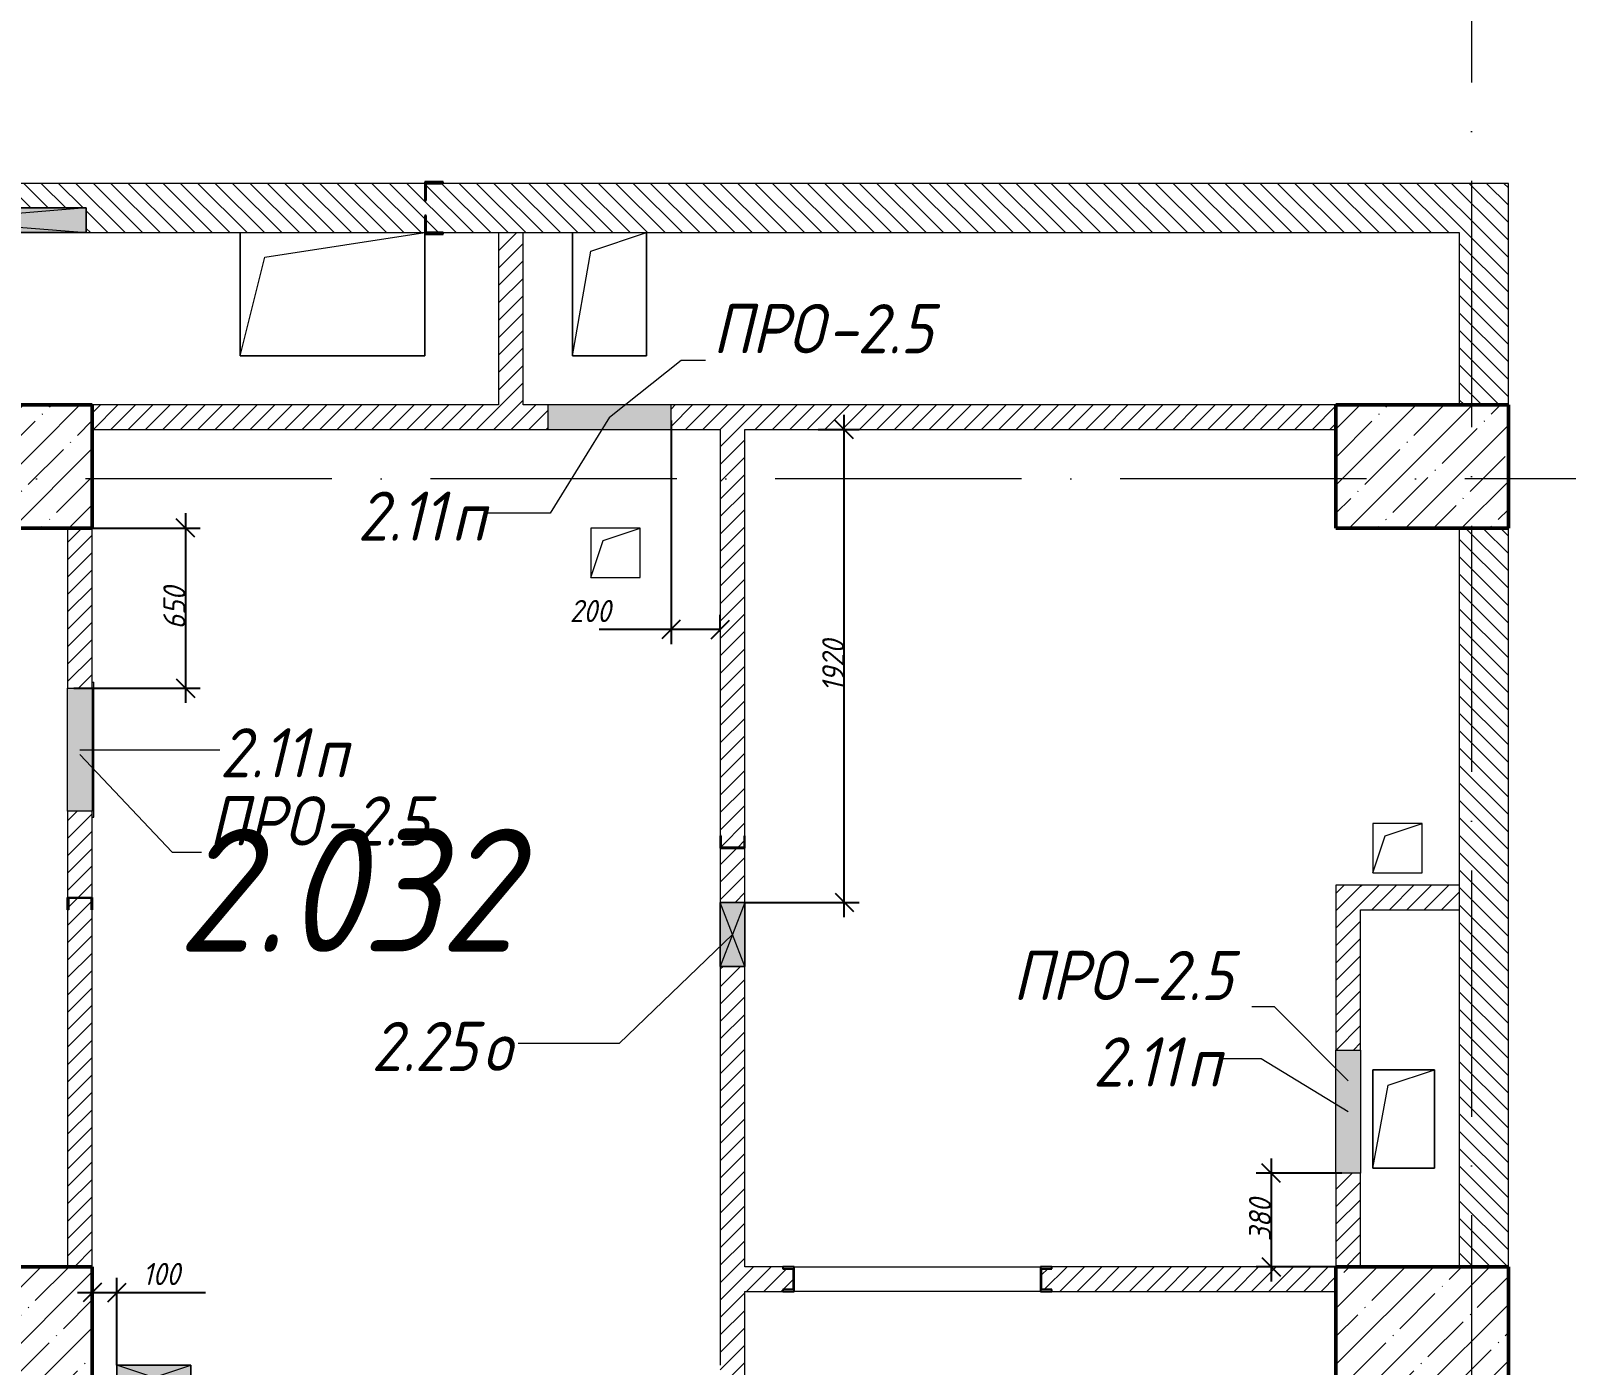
# Model space of a CAD drawing. Header units: millimetres. Extents: x -537608 to 253996, y -217170 to 186033.
# Drawn here: x -66432 to -60197, y -136791 to -131371 of the extents above; entities that cross this region are included whole.
import ezdxf

# ---------------------------------------------------------------- set-up
doc = ezdxf.new("R2010")
doc.units = ezdxf.units.MM
doc.linetypes.add('50_200_ШТРИХ_1Т_ш5_п1_п1_', pattern=[1400, 1000, -200, 0, -200])
for name, color, linetype, lineweight in [('A-____-____-DIMS', 7, 'Continuous', 9), ('A-DETL-GENF-OTLN', 7, 'Continuous', 9), ('A-FLOR-____-OTLN', 7, 'Continuous', 9), ('A-GENM-____-IDEN', 7, 'Continuous', 9), ('A-GENM-____-MCUT', 7, 'Continuous', 25), ('A-GENM-____-OTLN', 7, 'Continuous', 9), ('A-GENM-____-OTLN-1', 7, 'Continuous', 25), ('A-GLAZ-____-IDEN', 7, 'Continuous', 9), ('A-GLAZ-____-OTLN', 7, 'Continuous', 9), ('A-WALL-____-MCUT', 7, 'Continuous', 13), ('A-WALL-____-PATT-1', 7, 'Continuous', 9), ('A-WALL-FNSH-MCUT-1', 7, 'Continuous', 9), ('I-WALL-____-OTLN', 7, 'Continuous', 9), ('S-COLS-____-MCUT', 7, 'Continuous', 50), ('S-COLS-____-OTLN', 7, 'Continuous', 9), ('S-GRID-____-OTLN-1', 7, '50_200_ШТРИХ_1Т_ш5_п1_п1_', 9), ('Марки помещений', 7, 'Continuous', 9)]:
    doc.layers.add(name, color=color, linetype=linetype, lineweight=lineweight)
doc.layers.add('A-GLAZ-____-OTLN-1', color=7, linetype='Continuous', lineweight=9, true_color=0xc0c0c0)
doc.styles.add('ISOCPEUR_I_11', font='isocpeui.ttf', dxfattribs={"width": 0.9, "height": 200})
doc.styles.add('ISOCPEUR_I_2', font='isocpeui.ttf', dxfattribs={"width": 0.9, "height": 140})
doc.styles.add('ISOCPEUR_I_7', font='isocpeui.ttf', dxfattribs={"width": 0.9, "height": 90})
doc.dimstyles.new('ISO-1_8_0_9К_СРЕДНИЙ_Кладочные_1', dxfattribs={"dimscale": 304.8, "dimtxt": 89.638306, "dimasz": 0.246063, "dimexe": 0.19685, "dimexo": 0, "dimgap": 0, "dimtad": 1, "dimdec": 3, "dimrnd": 0.001, "dimdsep": 46, "dimtxsty": 'ISOCPEUR_I_7', "dimblk1": 'OBLIQUE', "dimblk2": 'OBLIQUE', "dimsah": 1, "dimcen": 0.09, "dimdle": 0.19685, "dimazin": 0, "dimtfac": 1, "dimtdec": 4, "dimtix": 1, "dimtmove": 0, "dimatfit": 3, "dimfxl": 1, "dimtvp": 1, "dimtolj": 1, "dimtzin": 0, "dimarcsym": 2})
doc.dimstyles.new('ISO-1_8_0_9К_СРЕДНИЙ_Кладочные_2', dxfattribs={"dimscale": 304.8, "dimtxt": 89.638306, "dimasz": 0.246063, "dimexe": 0.19685, "dimexo": 0, "dimgap": 0, "dimtad": 1, "dimdec": 3, "dimrnd": 0.001, "dimdsep": 46, "dimtxsty": 'ISOCPEUR_I_7', "dimblk1": 'OBLIQUE', "dimblk2": 'OBLIQUE', "dimsah": 1, "dimcen": 0.09, "dimdle": 0.19685, "dimazin": 0, "dimtfac": 1, "dimtdec": 4, "dimtix": 1, "dimtmove": 1, "dimatfit": 3, "dimfxl": 1, "dimtvp": 1, "dimtolj": 1, "dimtzin": 0, "dimarcsym": 2})
pattern_1 = [(135, (-149681.9, -196272.377), (-35.35534, -35.35534), [])]
pattern_2 = [(45, (-149681.9, -196272.377), (-35.35534, 35.35534), [])]

# ---------------------------------------------------------------- blocks, each defined once
blk = doc.blocks.new('Фахверк_СКБ_Уголок - 200_3960-28268576-АР1_План отверстий 2 этажа в осях 1-64_Ю-ЯЯ')
at = {"layer": 'A-GENM-____-MCUT'}
for p, q in [((200, 156), (125, 156)), ((125, 156), (125, 81)), ((131, 81), (131, 150)), ((131, 150), (200, 150)), ((200, 150), (200, 156)), ((125, 81), (131, 81)), ((131, 19), (125, 19)), ((125, 19), (125, -56)), ((131, -50), (131, 19)), ((125, -56), (200, -56)), ((200, -50), (131, -50)), ((200, -56), (200, -50))]:
    blk.add_line(p, q, dxfattribs=at)
blk = doc.blocks.new('BSC_Колонна _Прямоугольная - 500х700-V107-АР1_План отверстий 2 этажа в осях 1-64_Ю-ЯЯ')
at = {"layer": 'S-COLS-____-OTLN'}
h = blk.add_hatch(dxfattribs=at)
h.set_pattern_fill('FP_120', color=256, style=0, pattern_type=2)
h.set_pattern_definition([(315, (-63131.04, 83150), (114.04925, 114.04925), []), (315, (-63131.04, 83035.95), (114.04925, 114.04925), [201.613, -40.323, 3.353, -36.97])])
h.paths.add_polyline_path([(-250, 350), (-250, -350), (250, -350), (250, 350)], flags=0)
at = {"layer": 'S-COLS-____-MCUT'}
for p, q in [((250, 350), (-250, 350)), ((-250, 350), (-250, -350)), ((250, -350), (250, 350)), ((-250, -350), (250, -350))]:
    blk.add_line(p, q, dxfattribs=at)
blk = doc.blocks.new('BSC_Колонна _Прямоугольная - 500х700-V125-АР1_План отверстий 2 этажа в осях 1-64_Ю-ЯЯ')
at = {"layer": 'S-COLS-____-OTLN'}
h = blk.add_hatch(dxfattribs=at)
h.set_pattern_fill('FP_138', color=256, style=0, pattern_type=2)
h.set_pattern_definition([(315, (-63131.04, 88900), (114.04925, 114.04925), []), (315, (-63131.04, 88785.95), (114.04925, 114.04925), [201.613, -40.323, 3.353, -36.97])])
h.paths.add_polyline_path([(-250, 350), (-250, -350), (250, -350), (250, 350)], flags=0)
at = {"layer": 'S-COLS-____-MCUT'}
for p, q in [((250, 350), (-250, 350)), ((-250, 350), (-250, -350)), ((250, -350), (250, 350)), ((-250, -350), (250, -350))]:
    blk.add_line(p, q, dxfattribs=at)
blk = doc.blocks.new('BSC_Колонна _Прямоугольная - 500х700-V127-АР1_План отверстий 2 этажа в осях 1-64_Ю-ЯЯ')
at = {"layer": 'S-COLS-____-OTLN'}
h = blk.add_hatch(dxfattribs=at)
h.set_pattern_fill('FP_140', color=256, style=0, pattern_type=2)
h.set_pattern_definition([(315, (-59631.04, 83150), (114.04925, 114.04925), []), (315, (-59631.04, 83035.95), (114.04925, 114.04925), [201.613, -40.323, 3.353, -36.97])])
h.paths.add_polyline_path([(-250, 350), (-250, -350), (250, -350), (250, 350)], flags=0)
at = {"layer": 'S-COLS-____-MCUT'}
for p, q in [((250, 350), (-250, 350)), ((-250, 350), (-250, -350)), ((250, -350), (250, 350)), ((-250, -350), (250, -350))]:
    blk.add_line(p, q, dxfattribs=at)
blk = doc.blocks.new('BSC_Колонна _Прямоугольная - 500х700-V128-АР1_План отверстий 2 этажа в осях 1-64_Ю-ЯЯ')
at = {"layer": 'S-COLS-____-OTLN'}
h = blk.add_hatch(dxfattribs=at)
h.set_pattern_fill('FP_141', color=256, style=0, pattern_type=2)
h.set_pattern_definition([(315, (-59631.04, 88900), (114.04925, 114.04925), []), (315, (-59631.04, 88785.95), (114.04925, 114.04925), [201.613, -40.323, 3.353, -36.97])])
h.paths.add_polyline_path([(-250, 350), (-250, -350), (250, -350), (250, 350)], flags=0)
at = {"layer": 'S-COLS-____-MCUT'}
for p, q in [((250, 350), (-250, 350)), ((-250, 350), (-250, -350)), ((250, -350), (250, 350)), ((-250, -350), (250, -350))]:
    blk.add_line(p, q, dxfattribs=at)
blk = doc.blocks.new('154_Стойка_СКБ_Швеллер - СМ-2180_100-28278414-АР1_План отверстий 2 этажа в осях 1-64_Ю-ЯЯ')
at = {"layer": 'A-GENM-____-MCUT'}
for p, q in [((171, 50), (125, 50)), ((125, 50), (125, -50)), ((129.5, 42.4), (171, 42.4)), ((129.5, -42.4), (129.5, 42.4)), ((171, 42.4), (171, 50)), ((125, -50), (171, -50)), ((171, -42.4), (129.5, -42.4)), ((171, -50), (171, -42.4))]:
    blk.add_line(p, q, dxfattribs=at)
blk = doc.blocks.new('154_Фахверк_СКБ_Швеллер - Тип_100_3960-28333271-АР1_План отверстий 2 этажа в осях 1-64_Ю-ЯЯ')
at = {"layer": 'A-GENM-____-MCUT'}
for p, q in [((125, 50), (175, 50)), ((125, -50), (125, 50)), ((128, 47), (128, -47)), ((175, 47), (128, 47)), ((175, 50), (175, 47)), ((175, -50), (125, -50)), ((128, -47), (175, -47)), ((175, -47), (175, -50))]:
    blk.add_line(p, q, dxfattribs=at)
blk = doc.blocks.new('154_Фахверк_СКБ_Швеллер - Тип_100_3960-28331862-АР1_План отверстий 2 этажа в осях 1-64_Ю-ЯЯ')
at = {"layer": 'A-GENM-____-MCUT'}
for p, q in [((175, 50), (125, 50)), ((125, 50), (125, -50)), ((128, 47), (175, 47)), ((128, -47), (128, 47)), ((175, 47), (175, 50)), ((125, -50), (175, -50)), ((175, -47), (128, -47)), ((175, -50), (175, -47))]:
    blk.add_line(p, q, dxfattribs=at)
blk = doc.blocks.new('AR_Отверстие Ниша - Лючок-32405315-АР1_План отверстий 2 этажа в осях 1-64_Ю-ЯЯ')
at = {"layer": 'A-GLAZ-____-OTLN'}
blk.add_hatch(color=256, dxfattribs=at).paths.add_polyline_path([(-250, -50), (250, -50), (250, 50), (-250, 50)], flags=0)
for p, q in [((-250, 50), (250, 50)), ((-250, -50), (-250, 50)), ((250, 50), (250, -50)), ((250, -50), (-250, -50))]:
    blk.add_line(p, q, dxfattribs=at)
blk = doc.blocks.new('AR_Отверстие Ниша - Лючок-32401869-АР1_План отверстий 2 этажа в осях 1-64_Ю-ЯЯ')
at = {"layer": 'A-GLAZ-____-OTLN'}
blk.add_hatch(color=256, dxfattribs=at).paths.add_polyline_path([(250, 50), (-250, 50), (-250, -50), (250, -50)], flags=0)
for p, q in [((-250, 50), (250, 50)), ((-250, -50), (-250, 50)), ((250, 50), (250, -50)), ((250, -50), (-250, -50))]:
    blk.add_line(p, q, dxfattribs=at)
blk = doc.blocks.new('Л_Общий_Лючок - Лючок-29741473-АР1_План отверстий 2 этажа в осях 1-64_Ю-ЯЯ')
at = {"layer": 'A-GLAZ-____-OTLN-1'}
blk.add_hatch(color=256, dxfattribs=at).paths.add_polyline_path([(-24, -6), (524, -6), (524, 0), (-24, 0)], flags=0)
at = {"layer": 'A-GLAZ-____-OTLN'}
for p, q in [((-24, 0), (-24, -6)), ((524, 0), (524, -6)), ((-24, -6), (524, -6))]:
    blk.add_line(p, q, dxfattribs=at)
blk = doc.blocks.new('AR_Отверстие Ниша - Лючок-32401897-АР1_План отверстий 2 этажа в осях 1-64_Ю-ЯЯ')
at = {"layer": 'A-GLAZ-____-OTLN'}
blk.add_hatch(color=256, dxfattribs=at).paths.add_polyline_path([(250, -50), (250, 50), (-250, 50), (-250, -50), (-158, -50)], flags=0)
for p, q in [((250, 50), (-250, 50)), ((-250, 50), (-250, -50)), ((250, -50), (250, 50)), ((-250, -50), (250, -50))]:
    blk.add_line(p, q, dxfattribs=at)
blk = doc.blocks.new('AR_Отверстие прямоугольное _в плите_ - AR_Отверстие прямоугольное _в плите_-V159-АР1_План отверстий 2 этажа в осях 1-64_Ю-ЯЯ')
at = {"layer": 'A-GENM-____-OTLN'}
for p, q in [((-150, 250), (-150, -250)), ((-75, 175), (150, 250)), ((150, -250), (150, 250)), ((-150, -250), (-75, 175)), ((-150, -250), (150, -250))]:
    blk.add_line(p, q, dxfattribs=at)
blk = doc.blocks.new('AR_Отверстие прямоугольное _в плите_ - AR_Отверстие прямоугольное _в плите_-30459207-АР1_План отверстий 2 этажа в осях 1-64_Ю-ЯЯ')
at = {"layer": 'A-GENM-____-OTLN'}
for p, q in [((100, 100), (-100, 100)), ((-100, 100), (-100, -100)), ((-50, 50), (100, 100)), ((100, -100), (100, 100)), ((-100, -100), (-50, 50)), ((-100, -100), (100, -100))]:
    blk.add_line(p, q, dxfattribs=at)
blk = doc.blocks.new('AR_Отверстие прямоугольное _в плите_ - AR_Отверстие прямоугольное _в плите_-30459204-АР1_План отверстий 2 этажа в осях 1-64_Ю-ЯЯ')
at = {"layer": 'A-GENM-____-OTLN'}
for p, q in [((125, 200), (-125, 200)), ((-125, 200), (-125, -200)), ((-62.5, 137.5), (125, 200)), ((125, -200), (125, 200)), ((-125, -200), (-62.5, 137.5)), ((-125, -200), (125, -200))]:
    blk.add_line(p, q, dxfattribs=at)
blk = doc.blocks.new('AR_Отверстие прямоугольное _в плите_ - AR_Отверстие прямоугольное _в плите_-30552795-АР1_План отверстий 2 этажа в осях 1-64_Ю-ЯЯ')
at = {"layer": 'A-GENM-____-OTLN'}
for p, q in [((-375, 250), (-375, -250)), ((-275, 150), (375, 250)), ((375, -250), (375, 244)), ((-375, -250), (-275, 150)), ((-375, -250), (375, -250))]:
    blk.add_line(p, q, dxfattribs=at)
blk = doc.blocks.new('AR_Отверстие прямоугольное _в стене__БезПР - AR_Отверстие прямоугольное _в стене__БезПР-36789349-АР1_План отверстий 2 этажа в осях 1-64_Ю-ЯЯ')
at = {"layer": 'A-GLAZ-____-OTLN'}
blk.add_hatch(color=256, dxfattribs=at).paths.add_polyline_path([(130, 50), (-130, 50), (-130, -50), (130, -50)], flags=0)
at = {"layer": 'A-DETL-GENF-OTLN'}
for p, q in [((-130, -50), (-130, 50)), ((-130, 50), (130, 50)), ((130, 50), (-130, -50)), ((-130, 50), (130, -50)), ((130, 50), (-130, 50)), ((-130, 50), (-130, -50)), ((130, 50), (130, -50)), ((130, -50), (130, 50)), ((130, -50), (-130, -50)), ((-130, -50), (130, -50))]:
    blk.add_line(p, q, dxfattribs=at)
at = {"layer": 'A-GLAZ-____-OTLN'}
blk.add_line((130, 50), (-130, 50), dxfattribs=at)
blk = doc.blocks.new('AR_Отверстие прямоугольное _в стене__БезПР - AR_Отверстие прямоугольное _в стене__БезПР-36427836-АР1_План отверстий 2 этажа в осях 1-64_Ю-ЯЯ')
at = {"layer": 'A-GLAZ-____-OTLN'}
blk.add_hatch(color=256, dxfattribs=at).paths.add_polyline_path([(150, 50), (-150, 50), (-150, -50), (150, -50)], flags=0)
at = {"layer": 'A-DETL-GENF-OTLN'}
for p, q in [((-150, -50), (-150, 50)), ((-150, 50), (150, 50)), ((150, 50), (-150, -50)), ((-150, 50), (150, -50)), ((150, 50), (-150, 50)), ((-150, 50), (-150, -50)), ((150, 50), (150, -50)), ((150, -50), (150, 50)), ((150, -50), (-150, -50)), ((-150, -50), (150, -50))]:
    blk.add_line(p, q, dxfattribs=at)
at = {"layer": 'A-GLAZ-____-OTLN'}
blk.add_line((150, 50), (-150, 50), dxfattribs=at)
blk = doc.blocks.new('AR_Отверстие прямоугольное _в стене_ - AR_Отверстие прямоугольное _в стене__ОВ-36940364-АР1_План отверстий 2 этажа в осях 1-64_Ю-ЯЯ')
at = {"layer": 'A-GLAZ-____-OTLN'}
blk.add_hatch(color=256, dxfattribs=at).paths.add_polyline_path([(625, -50), (625, 50), (-625, 50), (-625, -50)], flags=0)
at = {"layer": 'A-DETL-GENF-OTLN'}
for p, q in [((-625, -50), (-625, 50)), ((-625, 50), (625, 50)), ((625, 50), (-625, -50)), ((-625, 50), (625, -50)), ((625, 50), (-625, 50)), ((-625, 50), (-625, -50)), ((625, 50), (625, -50)), ((625, -50), (625, 50)), ((625, -50), (-625, -50)), ((-625, -50), (625, -50))]:
    blk.add_line(p, q, dxfattribs=at)
blk = doc.blocks.new('_Oblique')
at = {"color": 0, "linetype": 'ByBlock', "lineweight": -2}
blk.add_line((-0.5, -0.5), (0.5, 0.5), dxfattribs=at)
blk = doc.blocks.new('*D2589')
at = {"layer": 'A-____-____-DIMS', "color": 0, "lineweight": -2, "transparency": 16777216}
for p, q in [((-65803.4, -133331.3), (-65803.4, -134101.3)), ((-66181.9, -133391.3), (-65743.4, -133391.3)), ((-66256.5, -134041.3), (-65743.4, -134041.3))]:
    blk.add_line(p, q, dxfattribs=at)
at = {"layer": 'Defpoints', "color": 0, "transparency": 16777216}
for p in [(-66181.9, -133391.3), (-66256.5, -134041.3), (-65803.4, -134041.3)]:
    blk.add_point(p, dxfattribs=at)
at = {"layer": 'A-____-____-DIMS', "color": 0, "lineweight": -2, "transparency": 16777216, "xscale": 75, "yscale": 75, "zscale": 75}
for p, rotation in [((-65803.4, -133391.3), 90), ((-65803.4, -134041.3), 270)]:
    blk.add_blockref('_Oblique', p, dxfattribs=dict(at, rotation=rotation))
at = {"layer": 'A-____-____-DIMS', "color": 0, "transparency": 16777216, "insert": (-65848.4, -133716.3), "char_height": 90, "width": 409.578, "attachment_point": 5, "rotation": 90, "style": 'ISOCPEUR_I_7'}
blk.add_mtext('\\A1;650', dxfattribs=at)
blk = doc.blocks.new('*D2590')
at = {"layer": 'A-____-____-DIMS', "color": 0, "lineweight": -2, "transparency": 16777216}
for p, q in [((-61395.3, -135951.3), (-61395.3, -136451.3)), ((-61107.5, -136011.3), (-61455.3, -136011.3)), ((-61131.9, -136391.3), (-61455.3, -136391.3))]:
    blk.add_line(p, q, dxfattribs=at)
at = {"layer": 'Defpoints', "color": 0, "transparency": 16777216}
for p in [(-61107.5, -136011.3), (-61395.3, -136391.3), (-61131.9, -136391.3)]:
    blk.add_point(p, dxfattribs=at)
at = {"layer": 'A-____-____-DIMS', "color": 0, "lineweight": -2, "transparency": 16777216, "xscale": 75, "yscale": 75, "zscale": 75}
for p, rotation in [((-61395.3, -136011.3), 90), ((-61395.3, -136391.3), 270)]:
    blk.add_blockref('_Oblique', p, dxfattribs=dict(at, rotation=rotation))
at = {"layer": 'A-____-____-DIMS', "color": 0, "transparency": 16777216, "insert": (-61440.3, -136201.3), "char_height": 90, "width": 409.578, "attachment_point": 5, "rotation": 90, "style": 'ISOCPEUR_I_7'}
blk.add_mtext('\\A1;380', dxfattribs=at)
blk = doc.blocks.new('*D2591')
at = {"layer": 'A-____-____-DIMS', "color": 0, "lineweight": -2, "transparency": 16777216}
for p, q in [((-63831.9, -132954.7), (-63831.9, -133863)), ((-63631.9, -133812.1), (-63631.9, -133743)), ((-63831.9, -133803), (-64124.3, -133803)), ((-63631.9, -133803), (-63891.9, -133803))]:
    blk.add_line(p, q, dxfattribs=at)
at = {"layer": 'Defpoints', "color": 0, "transparency": 16777216}
for p in [(-63831.9, -132954.7), (-63631.9, -133803), (-63631.9, -133812.1)]:
    blk.add_point(p, dxfattribs=at)
at = {"layer": 'A-____-____-DIMS', "color": 0, "lineweight": -2, "transparency": 16777216, "xscale": 75, "yscale": 75, "zscale": 75, "rotation": 180}
blk.add_blockref('_Oblique', (-63831.9, -133803), dxfattribs=at)
at = {"layer": 'A-____-____-DIMS', "color": 0, "lineweight": -2, "transparency": 16777216, "xscale": 75, "yscale": 75, "zscale": 75}
blk.add_blockref('_Oblique', (-63631.9, -133803), dxfattribs=at)
at = {"layer": 'A-____-____-DIMS', "color": 0, "transparency": 16777216, "insert": (-64243.1, -133683), "char_height": 90, "width": 409.578, "attachment_point": 1, "line_spacing_factor": 1.149209, "style": 'ISOCPEUR_I_7'}
blk.add_mtext('\\A1;200', dxfattribs=at)
blk = doc.blocks.new('*D2600')
at = {"layer": 'A-____-____-DIMS', "color": 0, "lineweight": -2, "transparency": 16777216}
for p, q in [((-63128.2, -134971.3), (-63128.2, -132931.3)), ((-63234.3, -132991.3), (-63068.2, -132991.3)), ((-63531.9, -134911.3), (-63068.2, -134911.3))]:
    blk.add_line(p, q, dxfattribs=at)
at = {"layer": 'Defpoints', "color": 0, "transparency": 16777216}
for p in [(-63234.3, -132991.3), (-63128.2, -132991.3), (-63531.9, -134911.3)]:
    blk.add_point(p, dxfattribs=at)
at = {"layer": 'A-____-____-DIMS', "color": 0, "lineweight": -2, "transparency": 16777216, "xscale": 75, "yscale": 75, "zscale": 75}
for p, rotation in [((-63128.2, -132991.3), 90), ((-63128.2, -134911.3), 270)]:
    blk.add_blockref('_Oblique', p, dxfattribs=dict(at, rotation=rotation))
at = {"layer": 'A-____-____-DIMS', "color": 0, "transparency": 16777216, "insert": (-63173.2, -133951.3), "char_height": 90, "width": 504.733, "attachment_point": 5, "rotation": 90, "style": 'ISOCPEUR_I_7'}
blk.add_mtext('\\A1;1920', dxfattribs=at)
blk = doc.blocks.new('*D2609')
at = {"layer": 'A-____-____-DIMS', "color": 0, "lineweight": -2, "transparency": 16777216}
for p, q in [((-66181.9, -136504.6), (-66181.9, -136435.5)), ((-66081.9, -136791.3), (-66081.9, -136435.5)), ((-66241.9, -136495.5), (-66081.9, -136495.5)), ((-66081.9, -136495.5), (-65722.8, -136495.5))]:
    blk.add_line(p, q, dxfattribs=at)
at = {"layer": 'Defpoints', "color": 0, "transparency": 16777216}
for p in [(-66181.9, -136504.6), (-66081.9, -136495.5), (-66081.9, -136791.3)]:
    blk.add_point(p, dxfattribs=at)
at = {"layer": 'A-____-____-DIMS', "color": 0, "lineweight": -2, "transparency": 16777216, "xscale": 75, "yscale": 75, "zscale": 75, "rotation": 180}
blk.add_blockref('_Oblique', (-66181.9, -136495.5), dxfattribs=at)
at = {"layer": 'A-____-____-DIMS', "color": 0, "lineweight": -2, "transparency": 16777216, "xscale": 75, "yscale": 75, "zscale": 75}
blk.add_blockref('_Oblique', (-66081.9, -136495.5), dxfattribs=at)
at = {"layer": 'A-____-____-DIMS', "color": 0, "transparency": 16777216, "insert": (-65977, -136375.5), "char_height": 90, "width": 368.207, "attachment_point": 1, "line_spacing_factor": 1.149209, "style": 'ISOCPEUR_I_7'}
blk.add_mtext('\\A1;100', dxfattribs=at)

msp = doc.modelspace()

# ---------------------------------------------------------------- hatches: boundary and pattern name
at = {"layer": 'A-WALL-____-PATT-1'}
h = msp.add_hatch(dxfattribs=at)
h.set_pattern_fill('FP_6', color=256, style=0, pattern_type=2)
h.set_pattern_definition(pattern_1)
h.paths.add_polyline_path([(-60431.9, -132191.3351), (-60431.9, -131991.3351), (-64825.9, -131991.3351), (-64825.9, -132060.3351), (-64831.9, -132060.3351), (-64831.9, -131991.3351), (-68081.9, -131991.3351), (-68081.9, -132191.3351), (-67456.9, -132191.3351), (-67456.9, -132091.3351), (-66206.9, -132091.3351), (-66206.9, -132191.3351), (-64831.9, -132191.3351), (-64831.9, -132122.3351), (-64825.9, -132122.3351), (-64825.9, -132191.3351), (-60631.9, -132191.3351)], flags=0)
h.paths.add_polyline_path([(-69706.9, -132191.3351), (-69181.9, -132191.3351), (-69181.9, -131991.3351), (-69775.9, -131991.3351), (-69775.9, -132060.3351), (-69781.9, -132060.3351), (-69781.9, -132122.3351), (-69775.9, -132122.3351), (-69775.9, -132191.3351)], flags=0)
h.paths.add_polyline_path([(-71281.9, -132191.3351), (-71281.9, -131991.3351), (-74731.9, -131991.3351), (-74731.9, -132191.3351), (-71927.0517, -132191.3351)], flags=0)
h = msp.add_hatch(dxfattribs=at)
h.set_pattern_fill('FP_5', color=256, style=0, pattern_type=2)
h.set_pattern_definition(pattern_2)
h.paths.add_polyline_path([(-64431.9, -132891.3351), (-64431.9, -132191.3351), (-64531.9, -132191.3351), (-64531.9, -132891.3351)], flags=0)
h = msp.add_hatch(dxfattribs=at)
h.set_pattern_fill('FP_6', color=256, style=0, pattern_type=2)
h.set_pattern_definition(pattern_1)
h.paths.add_polyline_path([(-60431.9, -132891.3351), (-60431.9, -132191.3351), (-60631.9, -132191.3351), (-60631.9, -132891.3351)], flags=0)
h = msp.add_hatch(dxfattribs=at)
h.set_pattern_fill('FP_5', color=256, style=0, pattern_type=2)
h.set_pattern_definition(pattern_2)
h.paths.add_polyline_path([(-61131.9, -132991.3351), (-61131.9, -132891.3351), (-63831.9, -132891.3351), (-63831.9, -132991.3351), (-61322.0477, -132991.3351)], flags=0)
h.paths.add_polyline_path([(-64331.9, -132991.3351), (-64331.9, -132891.3351), (-66181.9, -132891.3351), (-66181.9, -132991.3351), (-64857.049, -132991.3351)], flags=0)
h = msp.add_hatch(dxfattribs=at)
h.set_pattern_fill('FP_5', color=256, style=0, pattern_type=2)
h.set_pattern_definition(pattern_2)
h.paths.add_polyline_path([(-63531.9, -140891.3351), (-63531.9, -138891.3351), (-63631.9, -138891.3351), (-63631.9, -140891.3351)], flags=0)
h.paths.add_polyline_path([(-63628.9, -138888.3351), (-63534.9, -138888.3351), (-63534.9, -138841.3351), (-63531.9, -138841.3351), (-63531.9, -135171.3351), (-63631.9, -135171.3351), (-63631.9, -138841.3351), (-63628.9, -138841.3351)], flags=0)
h.paths.add_polyline_path([(-63575.4294, -134911.3351), (-63531.9, -134911.3351), (-63531.9, -134691.3351), (-63631.9, -134691.3351), (-63631.9, -134911.3351), (-63628.9, -134911.3351)], flags=0)
h.paths.add_polyline_path([(-63581.9882, -134688.3351), (-63534.9, -134688.3351), (-63534.9, -134641.3351), (-63531.9, -134641.3351), (-63531.9, -132991.3351), (-63631.9, -132991.3351), (-63631.9, -134641.3351), (-63628.9, -134641.3351), (-63628.9, -134688.3351)], flags=0)
h = msp.add_hatch(dxfattribs=at)
h.set_pattern_fill('FP_5', color=256, style=0, pattern_type=2)
h.set_pattern_definition(pattern_2)
h.paths.add_polyline_path([(-66281.9, -136391.3351), (-66181.9, -136391.3351), (-66181.9, -134941.3351), (-66184.9, -134941.3351), (-66184.9, -134894.3351), (-66278.9, -134894.3351), (-66278.9, -134941.3351), (-66281.9, -134941.3351), (-66281.9, -135818.9606)], flags=0)
h.paths.add_polyline_path([(-66184.9, -134891.3351), (-66181.9, -134891.3351), (-66181.9, -134541.3351), (-66281.9, -134541.3351), (-66281.9, -134891.3351), (-66278.7085, -134891.3351)], flags=0)
h.paths.add_polyline_path([(-66281.9, -134041.3351), (-66181.9, -134041.3351), (-66181.9, -133391.3351), (-66281.9, -133391.3351)], flags=0)
h = msp.add_hatch(dxfattribs=at)
h.set_pattern_fill('FP_6', color=256, style=0, pattern_type=2)
h.set_pattern_definition(pattern_1)
h.paths.add_polyline_path([(-60431.9, -136391.3351), (-60431.9, -133391.3351), (-60631.9, -133391.3351), (-60631.9, -136391.3351)], flags=0)
h = msp.add_hatch(dxfattribs=at)
h.set_pattern_fill('FP_5', color=256, style=0, pattern_type=2)
h.set_pattern_definition(pattern_2)
h.paths.add_polyline_path([(-61131.9, -136391.3351), (-61031.9, -136391.3351), (-61031.9, -136011.3351), (-61131.9, -136011.3351)], flags=0)
h.paths.add_polyline_path([(-61131.9, -135511.3351), (-61031.9, -135511.3351), (-61031.9, -134841.3351), (-61131.9, -134841.3351)], flags=0)
h = msp.add_hatch(dxfattribs=at)
h.set_pattern_fill('FP_5', color=256, style=0, pattern_type=2)
h.set_pattern_definition(pattern_2)
h.paths.add_polyline_path([(-60631.9, -134941.3351), (-60631.9, -134841.3351), (-61031.9, -134841.3351), (-61031.9, -134941.3351)], flags=0)
h = msp.add_hatch(dxfattribs=at)
h.set_pattern_fill('FP_5', color=256, style=0, pattern_type=2)
h.set_pattern_definition(pattern_2)
h.paths.add_polyline_path([(-62285.9, -136491.3351), (-61131.9, -136491.3351), (-61131.9, -136391.3351), (-62285.9, -136391.3351), (-62285.9, -136398.9351), (-62327.4, -136398.9351), (-62327.4, -136483.7351), (-62285.9, -136483.7351)], flags=0)
h.paths.add_polyline_path([(-63531.9, -136491.3351), (-63377.9, -136491.3351), (-63377.9, -136483.7351), (-63336.4, -136483.7351), (-63336.4, -136398.9351), (-63377.9, -136398.9351), (-63377.9, -136391.3351), (-63531.9, -136391.3351), (-63531.9, -136483.7351)], flags=0)

# ---------------------------------------------------------------- linework, layer by layer
at = {"layer": 'A-FLOR-____-OTLN'}
for p, q in [((-65581.9, -132691.3351), (-65581.9, -132191.3351)), ((-64831.9, -132197.3351), (-64831.9, -132691.3351)), ((-64231.9, -132691.3351), (-64231.9, -132191.3351)), ((-63931.9, -132191.3351), (-63931.9, -132691.3351)), ((-64831.9, -132691.3351), (-65581.9, -132691.3351)), ((-63931.9, -132691.3351), (-64231.9, -132691.3351)), ((-60981.9, -135591.3351), (-60731.9, -135591.3351)), ((-60981.9, -135991.3351), (-60981.9, -135591.3351)), ((-60731.9, -135591.3351), (-60731.9, -135991.3351)), ((-60731.9, -135991.3351), (-60981.9, -135991.3351))]:
    msp.add_line(p, q, dxfattribs=at)
at = {"layer": 'A-GENM-____-IDEN'}
for p, q in [((-64081.9, -132941.3351), (-63790.491, -132708.6569)), ((-63790.491, -132708.6569), (-63692.3258, -132708.6569)), ((-66231.9, -134310.1347), (-65857.37, -134707.7356)), ((-65857.37, -134707.7356), (-65737.7838, -134707.7356)), ((-61381.1435, -135335.3119), (-61474.0301, -135335.3119)), ((-61081.9, -135636.1809), (-61381.1435, -135335.3119))]:
    msp.add_line(p, q, dxfattribs=at)
at = {"layer": 'A-GLAZ-____-IDEN'}
for p, q in [((-64081.9, -132941.3351), (-64322.4484, -133330.3122)), ((-64322.4484, -133330.3122), (-64580.5397, -133330.3122)), ((-66231.9, -134291.3351), (-65664.35, -134291.3351)), ((-63581.9, -135041.3351), (-64041.9062, -135484.0311)), ((-64041.9062, -135484.0311), (-64452.8222, -135484.0311)), ((-61435.7364, -135546.9932), (-61594.4096, -135546.9932)), ((-61081.9, -135761.3351), (-61435.7364, -135546.9932))]:
    msp.add_line(p, q, dxfattribs=at)
at = {"layer": 'A-WALL-____-MCUT'}
for p, q in [((-64831.9, -131991.3351), (-68081.9, -131991.3351)), ((-60431.9, -131991.3351), (-64756.9, -131991.3351)), ((-60431.9, -132891.3351), (-60431.9, -131991.3351)), ((-66206.9, -132191.3351), (-64831.9, -132191.3351)), ((-64756.9, -132191.3351), (-60631.9, -132191.3351)), ((-60631.9, -132191.3351), (-60631.9, -132891.3351)), ((-60631.9, -133391.3351), (-60631.9, -136391.3351)), ((-60431.9, -136391.3351), (-60431.9, -133391.3351))]:
    msp.add_line(p, q, dxfattribs=at)
at = {"layer": 'A-WALL-FNSH-MCUT-1'}
for p, q in [((-64531.9, -132191.3351), (-64531.9, -132891.3351)), ((-64431.9, -132891.3351), (-64431.9, -132191.3351)), ((-64531.9, -132891.3351), (-66181.9, -132891.3351)), ((-64331.9, -132891.3351), (-64431.9, -132891.3351)), ((-61131.9, -132891.3351), (-63831.9, -132891.3351)), ((-66181.9, -132991.3351), (-64331.9, -132991.3351)), ((-63831.9, -132991.3351), (-63631.9, -132991.3351)), ((-63631.9, -132991.3351), (-63631.9, -134641.3351)), ((-63531.9, -134641.3351), (-63531.9, -132991.3351)), ((-63531.9, -132991.3351), (-61131.9, -132991.3351)), ((-66281.9, -133391.3351), (-66281.9, -134041.3351)), ((-66181.9, -134041.3351), (-66181.9, -133391.3351)), ((-66281.9, -134541.3351), (-66281.9, -134891.3351)), ((-66181.9, -134891.3351), (-66181.9, -134541.3351)), ((-63631.9, -134691.3351), (-63631.9, -134911.3351)), ((-63531.9, -134911.3351), (-63531.9, -134691.3351)), ((-61131.9, -134841.3351), (-61131.9, -135511.3351)), ((-60631.9, -134841.3351), (-61131.9, -134841.3351)), ((-66281.9, -134941.3351), (-66281.9, -136391.3351)), ((-66181.9, -136391.3351), (-66181.9, -134941.3351)), ((-61031.9, -135511.3351), (-61031.9, -134941.3351)), ((-61031.9, -134941.3351), (-60631.9, -134941.3351)), ((-63631.9, -135171.3351), (-63631.9, -136791.3351)), ((-63531.9, -136391.3351), (-63531.9, -135171.3351)), ((-61131.9, -136011.3351), (-61131.9, -136391.3351)), ((-61031.9, -136391.3351), (-61031.9, -136011.3351)), ((-63377.9, -136391.3351), (-63531.9, -136391.3351)), ((-61131.9, -136391.3351), (-62285.9, -136391.3351)), ((-63531.9, -138841.3351), (-63531.9, -136491.3351)), ((-63531.9, -136491.3351), (-63377.9, -136491.3351)), ((-62285.9, -136491.3351), (-61131.9, -136491.3351))]:
    msp.add_line(p, q, dxfattribs=at)
at = {"layer": 'I-WALL-____-OTLN'}
for p, q in [((-63331.9, -136391.3351), (-62331.9, -136391.3351)), ((-62331.9, -136491.3351), (-63331.9, -136491.3351))]:
    msp.add_line(p, q, dxfattribs=at)
at = {"layer": 'S-GRID-____-OTLN-1'}
for p, q in [((-60581.9, -105379.5257), (-60581.9, -156291.3351)), ((-45607.4934, -133191.3351), (-154350.6702, -133191.3351))]:
    msp.add_line(p, q, dxfattribs=at)

# ---------------------------------------------------------------- block references
at = {"layer": 'A-GENM-____-OTLN'}
for name, p in [('AR_Отверстие прямоугольное _в плите_ - AR_Отверстие прямоугольное _в плите_-30552795-АР1_План отверстий 2 этажа в осях 1-64_Ю-ЯЯ', (-65206.9, -132441.3351)), ('AR_Отверстие прямоугольное _в плите_ - AR_Отверстие прямоугольное _в плите_-V159-АР1_План отверстий 2 этажа в осях 1-64_Ю-ЯЯ', (-64081.9, -132441.3351)), ('AR_Отверстие прямоугольное _в плите_ - AR_Отверстие прямоугольное _в плите_-30459207-АР1_План отверстий 2 этажа в осях 1-64_Ю-ЯЯ', (-64056.8692, -133491.3351)), ('AR_Отверстие прямоугольное _в плите_ - AR_Отверстие прямоугольное _в плите_-30459207-АР1_План отверстий 2 этажа в осях 1-64_Ю-ЯЯ', (-60881.9, -134691.5418)), ('AR_Отверстие прямоугольное _в плите_ - AR_Отверстие прямоугольное _в плите_-30459204-АР1_План отверстий 2 этажа в осях 1-64_Ю-ЯЯ', (-60856.9, -135791.3351))]:
    msp.add_blockref(name, p, dxfattribs=at)
at = {"layer": 'A-GENM-____-OTLN-1'}
for name, p in [('Фахверк_СКБ_Уголок - 200_3960-28268576-АР1_План отверстий 2 этажа в осях 1-64_Ю-ЯЯ', (-64956.9, -132141.3351)), ('154_Стойка_СКБ_Швеллер - СМ-2180_100-28278414-АР1_План отверстий 2 этажа в осях 1-64_Ю-ЯЯ', (-62456.9, -136441.3351))]:
    msp.add_blockref(name, p, dxfattribs=at)
for name, p, rotation in [('154_Фахверк_СКБ_Швеллер - Тип_100_3960-28331862-АР1_План отверстий 2 этажа в осях 1-64_Ю-ЯЯ', (-63581.9, -134816.3351), 90), ('154_Фахверк_СКБ_Швеллер - Тип_100_3960-28333271-АР1_План отверстий 2 этажа в осях 1-64_Ю-ЯЯ', (-66231.9, -134766.3351), 269.9999999999999), ('154_Стойка_СКБ_Швеллер - СМ-2180_100-28278414-АР1_План отверстий 2 этажа в осях 1-64_Ю-ЯЯ', (-63206.9, -136441.3351), 180)]:
    msp.add_blockref(name, p, dxfattribs=dict(at, rotation=rotation))
at = {"layer": 'A-GLAZ-____-OTLN'}
for name, p in [('AR_Отверстие прямоугольное _в стене_ - AR_Отверстие прямоугольное _в стене__ОВ-36940364-АР1_План отверстий 2 этажа в осях 1-64_Ю-ЯЯ', (-66831.9, -132141.3351)), ('AR_Отверстие Ниша - Лючок-32401897-АР1_План отверстий 2 этажа в осях 1-64_Ю-ЯЯ', (-64081.9, -132941.3351))]:
    msp.add_blockref(name, p, dxfattribs=at)
for name, p, rotation in [('AR_Отверстие Ниша - Лючок-32401869-АР1_План отверстий 2 этажа в осях 1-64_Ю-ЯЯ', (-66231.9, -134291.3351), 269.9999999999999), ('Л_Общий_Лючок - Лючок-29741473-АР1_План отверстий 2 этажа в осях 1-64_Ю-ЯЯ', (-66181.9, -134541.3351), 89.9999999999999), ('AR_Отверстие прямоугольное _в стене__БезПР - AR_Отверстие прямоугольное _в стене__БезПР-36789349-АР1_План отверстий 2 этажа в осях 1-64_Ю-ЯЯ', (-63581.9, -135041.3351), 270), ('AR_Отверстие Ниша - Лючок-32405315-АР1_План отверстий 2 этажа в осях 1-64_Ю-ЯЯ', (-61081.9, -135761.3351), 90), ('AR_Отверстие прямоугольное _в стене__БезПР - AR_Отверстие прямоугольное _в стене__БезПР-36427836-АР1_План отверстий 2 этажа в осях 1-64_Ю-ЯЯ', (-65931.9, -136841.3351), 180)]:
    msp.add_blockref(name, p, dxfattribs=dict(at, rotation=rotation))
at = {"layer": 'S-COLS-____-OTLN', "rotation": 89.9999999999999}
for name, p in [('BSC_Колонна _Прямоугольная - 500х700-V107-АР1_План отверстий 2 этажа в осях 1-64_Ю-ЯЯ', (-66531.9, -133141.3351)), ('BSC_Колонна _Прямоугольная - 500х700-V125-АР1_План отверстий 2 этажа в осях 1-64_Ю-ЯЯ', (-60781.9, -133141.3351)), ('BSC_Колонна _Прямоугольная - 500х700-V127-АР1_План отверстий 2 этажа в осях 1-64_Ю-ЯЯ', (-66531.9, -136641.3351)), ('BSC_Колонна _Прямоугольная - 500х700-V128-АР1_План отверстий 2 этажа в осях 1-64_Ю-ЯЯ', (-60781.9, -136641.3351))]:
    msp.add_blockref(name, p, dxfattribs=at)

# ---------------------------------------------------------------- texts
at = {"layer": 'A-GENM-____-IDEN', "char_height": 200, "attachment_point": 1, "style": 'ISOCPEUR_I_11'}
for s, insert, width in [('ПРО', (-63662.7325, -132481.5407), 562.784625), ('-2.5', (-63198.3887, -132481.5407), 548.35425), ('ПРО', (-65708.1905, -134480.6194), 562.784625), ('-2.5', (-65243.8467, -134480.6194), 548.35425), ('ПРО', (-62444.4367, -135108.1958), 562.784625), ('-2.5', (-61980.093, -135108.1958), 548.35425)]:
    msp.add_mtext(s, dxfattribs=dict(at, insert=insert, width=width))
at = {"layer": 'A-GLAZ-____-IDEN', "char_height": 200, "attachment_point": 1, "style": 'ISOCPEUR_I_11'}
for s, insert, width in [('2.11', (-65104.8984, -133242.6976), 461.772), ('\\fISOCPEUR|b0|i1|c204|p34|;\\W.9;п', (-64723.8984, -133242.6976), 158.734125), ('2.11', (-65664.35, -134203.7205), 461.772), ('\\fISOCPEUR|b0|i1|c204|p34|;\\W.9;п', (-65283.35, -134203.7205), 158.734125), ('2.25', (-65048.2768, -135396.4165), 548.35425), ('\\fISOCPEUR|b0|i1|c204|p34|;\\W.9;о', (-64595.8393, -135396.4165), 158.734125), ('2.11', (-62118.7682, -135459.3787), 461.772), ('\\fISOCPEUR|b0|i1|c204|p34|;\\W.9;п', (-61737.7682, -135459.3787), 158.734125)]:
    msp.add_mtext(s, dxfattribs=dict(at, insert=insert, width=width))
at = {"layer": 'Марки помещений', "insert": (-65837.5967, -134612.1431), "char_height": 500, "width": 785.65375, "attachment_point": 1, "style": 'ISOCPEUR_I_2'}
msp.add_mtext('2.032', dxfattribs=at)

# ---------------------------------------------------------------- dimensions: what is measured, and where the dimension line sits
at = {"layer": 'A-____-____-DIMS'}
for base, p1, p2, override, picture, middle in [((-63128.2035, -132991.3351), (-63531.9, -134911.3351), (-63234.2696, -132991.3351), {"dimpost": '<>', "dimfxl": 1942.931772}, '*D2600', (-63173.2035, -133951.3351)), ((-65803.414, -134041.3351), (-66181.9, -133391.3351), (-66256.5328, -134041.3351), {"dimpost": '<>', "dimfxl": 654.270628}, '*D2589', (-65848.414, -133716.3351)), ((-61395.3105, -136391.3351), (-61107.4859, -136011.3351), (-61131.9, -136391.3351), {"dimpost": '<>', "dimfxl": 380.783466}, '*D2590', (-61440.3105, -136201.3351))]:
    dim = msp.add_linear_dim(base=base, p1=p1, p2=p2, angle=90, dimstyle='ISO-1_8_0_9К_СРЕДНИЙ_Кладочные_2', override=override, dxfattribs=at)
    dim.commit()
    dim.dimension.update_dxf_attribs({"geometry": picture, "text_midpoint": middle})
for base, p1, p2, override, picture, middle in [((-63631.9, -133803.0061), (-63831.9, -132954.7349), (-63631.9, -133812.1021), {"dimpost": '<>', "dimfxl": 880.385422}, '*D2591', (-64038.3017, -133803.0061)), ((-66081.9, -136495.4946), (-66181.9, -136504.5907), (-66081.9, -136791.3351), {"dimpost": '<>', "dimfxl": 303.681388}, '*D2609', (-65792.9388, -136495.4946))]:
    dim = msp.add_linear_dim(base=base, p1=p1, p2=p2, dimstyle='ISO-1_8_0_9К_СРЕДНИЙ_Кладочные_1', override=override, dxfattribs=at)
    dim.commit()
    dim.dimension.update_dxf_attribs({"geometry": picture, "text_midpoint": middle, "dimtype": 160})

doc.saveas('drawing.dxf')
